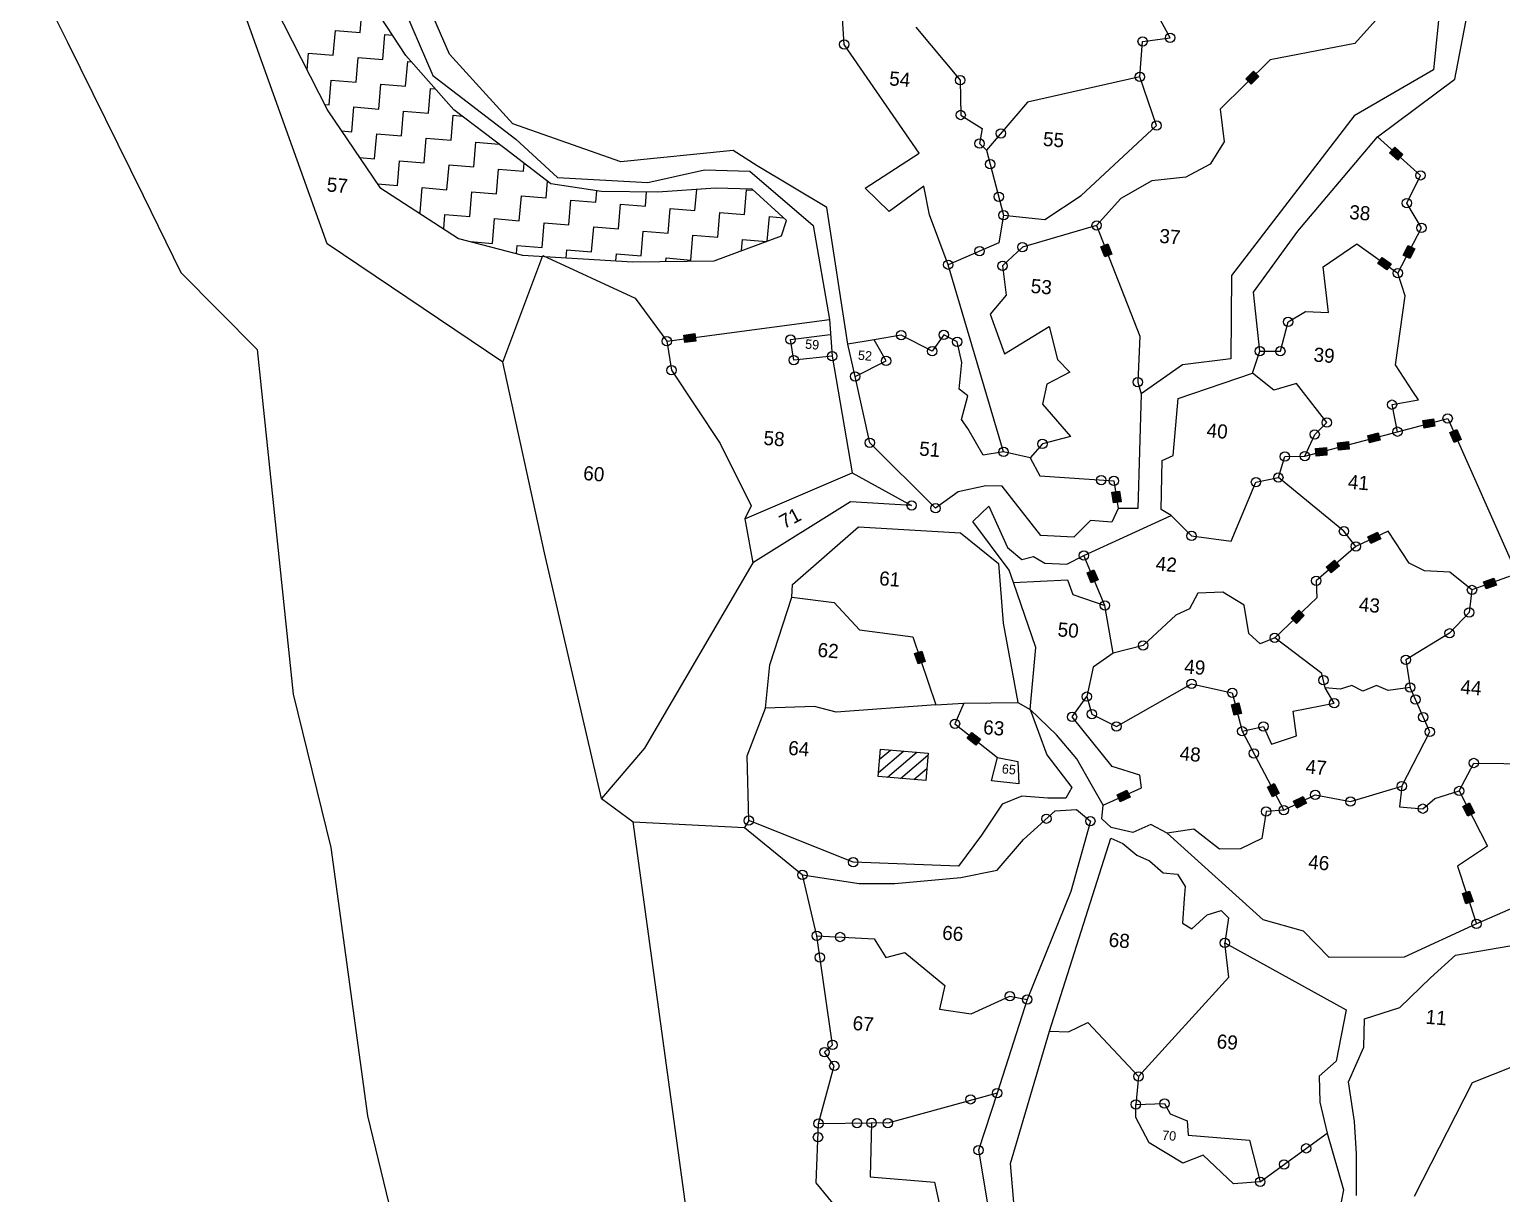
# Model space of a CAD drawing. Header units: metres. Extents: x 315709 to 318108, y 1893429 to 1895898.
# Drawn here: x 315728 to 316472, y 1894282 to 1894870 of the extents above; entities that cross this region are included whole.
import ezdxf

# ---------------------------------------------------------------- set-up
doc = ezdxf.new("R2010")
doc.units = ezdxf.units.M
doc.header["$MEASUREMENT"] = 0
for name, color, linetype in [('OFF', 1, 'Continuous'), ('OTHERS', 1, 'Continuous'), ('POLY_HATCH', 12, 'Continuous'), ('POLY_PARCEL', 6, 'Continuous'), ('POLY_WATER', 4, 'Continuous'), ('TEXT_PARCEL', 7, 'Continuous'), ('V_BOUND_LINE', 7, 'Continuous'), ('VILLAGE BOUNDRY', 5, 'Continuous')]:
    doc.layers.add(name, color=color, linetype=linetype)
doc.styles.add('TEXT_MAP', font='')
doc.styles.get('TEXT_MAP').set_extended_font_data('Kruti Dev 050')

msp = doc.modelspace()

# ---------------------------------------------------------------- hatches: boundary and pattern name
for points in [[(316349.33, 1894845.85), (316346.66, 1894848.57), (316342.73, 1894844.71), (316345.4, 1894841.99)], [(316417.93, 1894810.11), (316415.39, 1894807.27), (316419.5, 1894803.6), (316422.04, 1894806.44)], [(316271.55, 1894754.74), (316275.1, 1894756.13), (316273.09, 1894761.26), (316269.54, 1894759.87)], [(316428.07, 1894758.73), (316424.69, 1894760.49), (316422.14, 1894755.61), (316425.52, 1894753.85)], [(316413.97, 1894748.16), (316416.18, 1894751.26), (316411.68, 1894754.45), (316409.48, 1894751.35)], [(316064.92, 1894712.2), (316064.41, 1894715.97), (316058.95, 1894715.24), (316059.46, 1894711.46)], [(316438.2, 1894669.22), (316437.59, 1894672.98), (316432.15, 1894672.08), (316432.77, 1894668.32)], [(316448.02, 1894660.96), (316451.51, 1894662.5), (316449.27, 1894667.54), (316445.79, 1894665.99)], [(316394.99, 1894657.69), (316394.55, 1894661.48), (316389.08, 1894660.85), (316389.52, 1894657.06)], [(316410.61, 1894662.2), (316409.64, 1894665.89), (316404.31, 1894664.48), (316405.28, 1894660.8)], [(316383.74, 1894654.65), (316383.42, 1894658.45), (316377.93, 1894657.98), (316378.25, 1894654.18)], [(316275.93, 1894630.48), (316279.69, 1894631.07), (316278.85, 1894636.51), (316275.08, 1894635.93)], [(316410.91, 1894612.34), (316409.3, 1894615.79), (316404.31, 1894613.46), (316405.92, 1894610)], [(316389.99, 1894598.79), (316387.49, 1894601.67), (316383.33, 1894598.06), (316385.82, 1894595.18)], [(316264.69, 1894590.11), (316268.2, 1894591.59), (316266.05, 1894596.66), (316262.54, 1894595.18)], [(316469.3, 1894588.94), (316468.01, 1894592.52), (316462.83, 1894590.66), (316464.12, 1894587.07)], [(316372.26, 1894573.59), (316369.56, 1894576.27), (316365.67, 1894572.37), (316368.38, 1894569.68)], [(316177.21, 1894549.21), (316180.82, 1894550.43), (316179.06, 1894555.65), (316175.45, 1894554.42)], [(316336.89, 1894523.26), (316340.58, 1894524.21), (316339.2, 1894529.55), (316335.51, 1894528.59)], [(316206.29, 1894508.25), (316208.66, 1894511.23), (316204.34, 1894514.66), (316201.97, 1894511.67)], [(316284.29, 1894481.94), (316282.69, 1894485.4), (316277.69, 1894483.1), (316279.28, 1894479.64)], [(316356.19, 1894482.17), (316359.56, 1894483.95), (316356.99, 1894488.82), (316353.62, 1894487.05)], [(316373.39, 1894478.84), (316371.72, 1894482.27), (316366.77, 1894479.86), (316368.43, 1894476.43)], [(316454.9, 1894472.35), (316458.29, 1894474.1), (316455.76, 1894478.99), (316452.38, 1894477.25)], [(316455.79, 1894434.54), (316452.17, 1894433.36), (316453.88, 1894428.12), (316457.5, 1894429.3)]]:
    msp.add_hatch(color=256).paths.add_polyline_path(points)

# ---------------------------------------------------------------- linework, layer by layer
for p, q in [((316342.73, 1894844.71), (316346.66, 1894848.57)), ((316349.33, 1894845.85), (316345.4, 1894841.99)), ((316346.66, 1894848.57), (316349.33, 1894845.85)), ((316345.4, 1894841.99), (316342.73, 1894844.71)), ((316415.39, 1894807.27), (316417.93, 1894810.11)), ((316417.93, 1894810.11), (316422.04, 1894806.44)), ((316419.5, 1894803.6), (316415.39, 1894807.27)), ((316422.04, 1894806.44), (316419.5, 1894803.6)), ((316269.54, 1894759.87), (316273.09, 1894761.26)), ((316271.55, 1894754.74), (316269.54, 1894759.87)), ((316273.09, 1894761.26), (316275.1, 1894756.13)), ((316422.14, 1894755.61), (316424.69, 1894760.49)), ((316424.69, 1894760.49), (316428.07, 1894758.73)), ((316428.07, 1894758.73), (316425.52, 1894753.85)), ((316275.1, 1894756.13), (316271.55, 1894754.74)), ((316409.48, 1894751.35), (316411.68, 1894754.45)), ((316413.97, 1894748.16), (316409.48, 1894751.35)), ((316411.68, 1894754.45), (316416.18, 1894751.26)), ((316416.18, 1894751.26), (316413.97, 1894748.16)), ((316425.52, 1894753.85), (316422.14, 1894755.61)), ((316058.95, 1894715.24), (316064.41, 1894715.97)), ((316059.46, 1894711.46), (316058.95, 1894715.24)), ((316064.92, 1894712.2), (316059.46, 1894711.46)), ((316064.41, 1894715.97), (316064.92, 1894712.2)), ((316432.15, 1894672.08), (316437.59, 1894672.98)), ((316432.77, 1894668.32), (316432.15, 1894672.08)), ((316438.2, 1894669.22), (316432.77, 1894668.32)), ((316437.59, 1894672.98), (316438.2, 1894669.22)), ((316445.79, 1894665.99), (316449.27, 1894667.54)), ((316449.27, 1894667.54), (316451.51, 1894662.5)), ((316389.08, 1894660.85), (316394.55, 1894661.48)), ((316389.52, 1894657.06), (316389.08, 1894660.85)), ((316394.55, 1894661.48), (316394.99, 1894657.69)), ((316404.31, 1894664.48), (316409.64, 1894665.89)), ((316405.28, 1894660.8), (316404.31, 1894664.48)), ((316410.61, 1894662.2), (316405.28, 1894660.8)), ((316409.64, 1894665.89), (316410.61, 1894662.2)), ((316448.02, 1894660.96), (316445.79, 1894665.99)), ((316451.51, 1894662.5), (316448.02, 1894660.96)), ((316377.93, 1894657.98), (316383.42, 1894658.45)), ((316378.25, 1894654.18), (316377.93, 1894657.98)), ((316383.74, 1894654.65), (316378.25, 1894654.18)), ((316383.42, 1894658.45), (316383.74, 1894654.65)), ((316394.99, 1894657.69), (316389.52, 1894657.06)), ((316275.08, 1894635.93), (316278.85, 1894636.51)), ((316275.93, 1894630.48), (316275.08, 1894635.93)), ((316279.69, 1894631.07), (316275.93, 1894630.48)), ((316278.85, 1894636.51), (316279.69, 1894631.07)), ((316404.31, 1894613.46), (316409.3, 1894615.79)), ((316409.3, 1894615.79), (316410.91, 1894612.34)), ((316405.92, 1894610), (316404.31, 1894613.46)), ((316410.91, 1894612.34), (316405.92, 1894610)), ((316383.33, 1894598.06), (316387.49, 1894601.67)), ((316387.49, 1894601.67), (316389.99, 1894598.79)), ((316262.54, 1894595.18), (316266.05, 1894596.66)), ((316264.69, 1894590.11), (316262.54, 1894595.18)), ((316266.05, 1894596.66), (316268.2, 1894591.59)), ((316385.82, 1894595.18), (316383.33, 1894598.06)), ((316389.99, 1894598.79), (316385.82, 1894595.18)), ((316268.2, 1894591.59), (316264.69, 1894590.11)), ((316462.83, 1894590.66), (316468.01, 1894592.52)), ((316464.12, 1894587.07), (316462.83, 1894590.66)), ((316469.3, 1894588.94), (316464.12, 1894587.07)), ((316468.01, 1894592.52), (316469.3, 1894588.94)), ((316365.67, 1894572.37), (316369.56, 1894576.27)), ((316368.38, 1894569.68), (316365.67, 1894572.37)), ((316372.26, 1894573.59), (316368.38, 1894569.68)), ((316369.56, 1894576.27), (316372.26, 1894573.59)), ((316175.45, 1894554.42), (316179.06, 1894555.65)), ((316177.21, 1894549.21), (316175.45, 1894554.42)), ((316180.82, 1894550.43), (316177.21, 1894549.21)), ((316179.06, 1894555.65), (316180.82, 1894550.43)), ((316335.51, 1894528.59), (316339.2, 1894529.55)), ((316336.89, 1894523.26), (316335.51, 1894528.59)), ((316339.2, 1894529.55), (316340.58, 1894524.21)), ((316340.58, 1894524.21), (316336.89, 1894523.26)), ((316201.97, 1894511.67), (316204.34, 1894514.66)), ((316206.29, 1894508.25), (316201.97, 1894511.67)), ((316204.34, 1894514.66), (316208.66, 1894511.23)), ((316208.66, 1894511.23), (316206.29, 1894508.25)), ((316277.69, 1894483.1), (316282.69, 1894485.4)), ((316279.28, 1894479.64), (316277.69, 1894483.1)), ((316284.29, 1894481.94), (316279.28, 1894479.64)), ((316282.69, 1894485.4), (316284.29, 1894481.94)), ((316353.62, 1894487.05), (316356.99, 1894488.82)), ((316356.19, 1894482.17), (316353.62, 1894487.05)), ((316359.56, 1894483.95), (316356.19, 1894482.17)), ((316356.99, 1894488.82), (316359.56, 1894483.95)), ((316366.77, 1894479.86), (316371.72, 1894482.27)), ((316371.72, 1894482.27), (316373.39, 1894478.84)), ((316368.43, 1894476.43), (316366.77, 1894479.86)), ((316373.39, 1894478.84), (316368.43, 1894476.43)), ((316452.38, 1894477.25), (316455.76, 1894478.99)), ((316454.9, 1894472.35), (316452.38, 1894477.25)), ((316458.29, 1894474.1), (316454.9, 1894472.35)), ((316455.76, 1894478.99), (316458.29, 1894474.1)), ((316452.17, 1894433.36), (316455.79, 1894434.54)), ((316453.88, 1894428.12), (316452.17, 1894433.36)), ((316455.79, 1894434.54), (316457.5, 1894429.3)), ((316457.5, 1894429.3), (316453.88, 1894428.12))]:
    msp.add_line(p, q)
for centre in [(316139.89, 1894862.02), (316290.63, 1894863.51), (316304.51, 1894865.4), (316198.46, 1894843.96), (316289.22, 1894845.65), (316198.71, 1894826.38), (316219.01, 1894817.07), (316297.66, 1894821.04), (316208.24, 1894811.92), (316213.66, 1894801.51), (316430.98, 1894795.91), (316217.94, 1894785.09), (316424.12, 1894781.87), (316220.37, 1894775.78), (316267.39, 1894770.61), (316431.47, 1894769.35), (316208.24, 1894757.64), (316229.9, 1894759.67), (316192.39, 1894750.8), (316219.9, 1894750.22), (316419.54, 1894746.53), (316364.11, 1894721.94), (316050.22, 1894712.15), (316112.8, 1894712.99), (316168.66, 1894715.22), (316190.17, 1894715.38), (316196.96, 1894711.88), (316114.42, 1894702.63), (316133.8, 1894704.54), (316161.01, 1894702.19), (316184.35, 1894707.08), (316349.81, 1894707.13), (316360.17, 1894707.12), (316052.61, 1894697.5), (316145.36, 1894694.36), (316288.14, 1894691.48), (316416.58, 1894680.12), (316444.69, 1894673.16), (316377.52, 1894665.08), (316383.71, 1894671.05), (316419.35, 1894666.48), (316152.78, 1894660.89), (316240.02, 1894660.33), (316220.4, 1894656.26), (316362.49, 1894653.89), (316372.54, 1894654.13), (316359.17, 1894643.34), (316269.69, 1894642.06), (316276.12, 1894641.62), (316347.87, 1894641.04), (316173.94, 1894629.25), (316186.04, 1894627.82), (316315.32, 1894613.82), (316392.32, 1894616.19), (316398.35, 1894608.55), (316260.93, 1894603.89), (316378.33, 1894591.21), (316456.98, 1894586.54), (316271.58, 1894578.72), (316455.56, 1894575.24), (316357.31, 1894562.39), (316445.63, 1894564.66), (316290.85, 1894558.57), (316423.56, 1894551.29), (316315.34, 1894539.2), (316381.91, 1894540.98), (316262.42, 1894532.68), (316335.91, 1894534.62), (316425.73, 1894537.31), (316428.43, 1894531.23), (316265.02, 1894523.9), (316387.37, 1894529.38), (316195.84, 1894518.97), (316254.95, 1894522.45), (316277.36, 1894517.64), (316351.63, 1894517.62), (316432.38, 1894522.32), (316340.95, 1894515.18), (316435.68, 1894514.88), (316346.83, 1894504.03), (316457.87, 1894499.18), (316421.5, 1894487.53), (316377.8, 1894483.1), (316395.61, 1894479.71), (316450.5, 1894485.05), (316352.97, 1894474.65), (316361.91, 1894475.39), (316432.14, 1894476.12), (316091.67, 1894470.08), (316242.05, 1894471.06), (316264.21, 1894469.85), (316118.79, 1894442.7), (316144.46, 1894449.07), (316459.2, 1894417.92), (316126, 1894411.95), (316137.8, 1894411.32), (316332.08, 1894408.33), (316127.59, 1894401.04), (316223.58, 1894381.39), (316232.36, 1894379.76), (316129.92, 1894353.17), (316134.01, 1894356.86), (316134.89, 1894346.2), (316288.54, 1894340.9), (316217.09, 1894332.53), (316203.69, 1894329.34), (316287.25, 1894326.77), (316301.71, 1894327.22), (316126.91, 1894317.13), (316146.34, 1894317.34), (316153.68, 1894317.42), (316161.85, 1894317.38), (316126.64, 1894310.24), (316207.75, 1894303.64), (316373.24, 1894304.61), (316362.08, 1894296.51), (316350, 1894287.73)]:
    msp.add_circle(centre, 2.36)
at = {"layer": 'OFF'}
msp.add_line((316017.27, 1894481.18), (316033.2, 1894469.53), dxfattribs=at)
at = {"layer": 'OTHERS'}
for p, q in [((316157.05, 1894492.36), (316158.2, 1894506.14)), ((316158.2, 1894506.14), (316182.26, 1894504.13)), ((316182.26, 1894504.13), (316181.11, 1894490.35)), ((316181.11, 1894490.35), (316157.05, 1894492.36))]:
    msp.add_line(p, q, dxfattribs=at)
at = {"layer": 'OTHERS', "linetype": 'Continuous'}
for p, q in [((316157.22, 1894494.43), (316169.91, 1894505.16)), ((316157.78, 1894501.13), (316163.21, 1894505.72)), ((316161.68, 1894491.97), (316176.61, 1894504.6)), ((316168.38, 1894491.41), (316182.17, 1894503.08)), ((316175.08, 1894490.85), (316181.61, 1894496.38))]:
    msp.add_line(p, q, dxfattribs=at)
at = {"layer": 'POLY_HATCH'}
for p, q in [((315918.45, 1894856.46), (315898.24, 1894887.43)), ((315852.17, 1894881.39), (315879.05, 1894828.52)), ((315942.78, 1894828.98), (315918.45, 1894856.46)), ((315879.05, 1894828.52), (315905.34, 1894789.79)), ((315968.54, 1894809.42), (315942.78, 1894828.98)), ((315991.76, 1894791.6), (315968.54, 1894809.42)), ((315905.34, 1894789.79), (315945.05, 1894764.03)), ((316017.3, 1894787.75), (315991.76, 1894791.6)), ((316045.82, 1894787.47), (316017.3, 1894787.75)), ((316074.91, 1894789.44), (316045.82, 1894787.47)), ((316093.44, 1894788.85), (316074.91, 1894789.44)), ((316110.71, 1894773.06), (316093.44, 1894788.85)), ((316108.22, 1894765.37), (316110.71, 1894773.06)), ((315945.05, 1894764.03), (315977.4, 1894755.6)), ((316074.12, 1894752.81), (316108.22, 1894765.37)), ((315977.4, 1894755.6), (316033.09, 1894752.27)), ((316033.09, 1894752.27), (316074.12, 1894752.81))]:
    msp.add_line(p, q, dxfattribs=at)
at = {"layer": 'POLY_HATCH', "linetype": 'Continuous'}
for p, q in [((315895.4, 1894868.01), (315896.45, 1894880.53)), ((315881.83, 1894856.53), (315882.88, 1894869.05)), ((315882.88, 1894869.05), (315895.4, 1894868.01)), ((315906.88, 1894854.43), (315907.93, 1894866.96)), ((315907.93, 1894866.96), (315911.81, 1894866.64)), ((315868.6, 1894849.08), (315869.3, 1894857.57)), ((315869.3, 1894857.57), (315881.83, 1894856.53)), ((315893.31, 1894842.95), (315894.36, 1894855.48)), ((315894.36, 1894855.48), (315906.88, 1894854.43)), ((315918.36, 1894840.86), (315919.41, 1894853.39)), ((315919.41, 1894853.39), (315921.31, 1894853.23)), ((315879.74, 1894831.47), (315880.78, 1894844)), ((315880.78, 1894844), (315893.31, 1894842.95)), ((315904.79, 1894829.38), (315905.84, 1894841.91)), ((315905.84, 1894841.91), (315918.36, 1894840.86)), ((315929.84, 1894827.29), (315930.89, 1894839.82)), ((315930.89, 1894839.82), (315933.38, 1894839.61)), ((315877.45, 1894831.67), (315879.74, 1894831.47)), ((315891.22, 1894817.9), (315892.26, 1894830.43)), ((315892.26, 1894830.43), (315904.79, 1894829.38)), ((315916.27, 1894815.81), (315917.32, 1894828.34)), ((315917.32, 1894828.34), (315929.84, 1894827.29)), ((315941.32, 1894813.72), (315942.37, 1894826.24)), ((315942.37, 1894826.24), (315946.89, 1894825.87)), ((315885.96, 1894818.34), (315891.22, 1894817.9)), ((315902.7, 1894804.33), (315903.74, 1894816.86)), ((315903.74, 1894816.86), (315916.27, 1894815.81)), ((315927.75, 1894802.24), (315928.8, 1894814.76)), ((315928.8, 1894814.76), (315941.32, 1894813.72)), ((315952.8, 1894800.14), (315953.85, 1894812.67)), ((315953.85, 1894812.67), (315965.55, 1894811.69)), ((315895.04, 1894804.97), (315902.7, 1894804.33)), ((315914.18, 1894790.76), (315915.22, 1894803.28)), ((315915.22, 1894803.28), (315927.75, 1894802.24)), ((315939.23, 1894788.66), (315940.28, 1894801.19)), ((315940.28, 1894801.19), (315952.8, 1894800.14)), ((315977.86, 1894798.05), (315978.19, 1894802.02)), ((315964.28, 1894786.57), (315965.33, 1894799.1)), ((315965.33, 1894799.1), (315977.86, 1894798.05)), ((315904.11, 1894791.6), (315914.18, 1894790.76)), ((315925.66, 1894777.18), (315926.7, 1894789.71)), ((315926.7, 1894789.71), (315939.23, 1894788.66)), ((315950.71, 1894775.09), (315951.76, 1894787.62)), ((315951.76, 1894787.62), (315964.28, 1894786.57)), ((315989.34, 1894784.48), (315990.04, 1894792.92)), ((316014.39, 1894782.39), (316014.87, 1894788.12)), ((316039.44, 1894780.3), (316040.05, 1894787.53)), ((316064.49, 1894778.2), (316065.38, 1894788.8)), ((316089.55, 1894776.11), (316090.59, 1894788.64)), ((316090.59, 1894788.64), (316093.99, 1894788.35)), ((315975.76, 1894773), (315976.81, 1894785.53)), ((315976.81, 1894785.53), (315989.34, 1894784.48)), ((316000.82, 1894770.91), (316001.86, 1894783.43)), ((316001.86, 1894783.43), (316014.39, 1894782.39)), ((316025.87, 1894768.82), (316026.92, 1894781.34)), ((316026.92, 1894781.34), (316039.44, 1894780.3)), ((316050.92, 1894766.72), (316051.97, 1894779.25)), ((316051.97, 1894779.25), (316064.49, 1894778.2)), ((315924.64, 1894777.27), (315925.66, 1894777.18)), ((315937.58, 1894768.88), (315938.18, 1894776.14)), ((315938.18, 1894776.14), (315950.71, 1894775.09)), ((315962.19, 1894761.52), (315963.24, 1894774.05)), ((315963.24, 1894774.05), (315975.76, 1894773)), ((315987.24, 1894759.43), (315988.29, 1894771.95)), ((315988.29, 1894771.95), (316000.82, 1894770.91)), ((316075.97, 1894764.63), (316077.02, 1894777.16)), ((316077.02, 1894777.16), (316089.55, 1894776.11)), ((316101.04, 1894762.72), (316102.07, 1894775.06)), ((316102.07, 1894775.06), (316109.16, 1894774.47)), ((316012.3, 1894757.34), (316013.34, 1894769.86)), ((316013.34, 1894769.86), (316025.87, 1894768.82)), ((316037.35, 1894755.24), (316038.4, 1894767.77)), ((316038.4, 1894767.77), (316050.92, 1894766.72)), ((316062.4, 1894753.15), (316063.45, 1894765.68)), ((316063.45, 1894765.68), (316075.97, 1894764.63)), ((315951.14, 1894762.44), (315962.19, 1894761.52)), ((315974.38, 1894756.39), (315974.72, 1894760.47)), ((315974.72, 1894760.47), (315987.24, 1894759.43)), ((315999.43, 1894754.29), (315999.77, 1894758.38)), ((315999.77, 1894758.38), (316012.3, 1894757.34)), ((316088.03, 1894757.93), (316088.5, 1894763.58)), ((316088.5, 1894763.58), (316100.63, 1894762.57)), ((316024.53, 1894752.79), (316024.82, 1894756.29)), ((316024.82, 1894756.29), (316037.35, 1894755.24)), ((316049.73, 1894752.49), (316049.88, 1894754.2)), ((316049.88, 1894754.2), (316062.4, 1894753.15))]:
    msp.add_line(p, q, dxfattribs=at)
at = {"layer": 'POLY_PARCEL'}
for p, q in [((316304.51, 1894865.4), (316285.13, 1894901.02)), ((316139.89, 1894862.02), (316137.71, 1894894.4)), ((316429.36, 1894897.83), (316397.8, 1894862.54)), ((316176.03, 1894870.71), (316198.46, 1894843.96)), ((316177.8, 1894807.15), (316139.89, 1894862.02)), ((316289.22, 1894845.65), (316290.63, 1894863.51)), ((316290.63, 1894863.51), (316304.51, 1894865.4)), ((316397.8, 1894862.54), (316355.11, 1894854.2)), ((316355.11, 1894854.2), (316329.73, 1894829.26)), ((316198.46, 1894843.96), (316198.71, 1894826.38)), ((316289.22, 1894845.65), (316232.46, 1894832.83)), ((316297.66, 1894821.04), (316289.22, 1894845.65)), ((316232.46, 1894832.83), (316211.8, 1894808.63)), ((316198.71, 1894826.38), (316209.62, 1894819.61)), ((316329.73, 1894829.26), (316331.88, 1894812.84)), ((316209.62, 1894819.61), (316208.24, 1894811.92)), ((316259.54, 1894785.68), (316297.66, 1894821.04)), ((316208.24, 1894811.92), (316211.8, 1894808.63)), ((316211.8, 1894808.63), (316220.37, 1894775.78)), ((316331.88, 1894812.84), (316324.7, 1894801.54)), ((316430.98, 1894795.91), (316409.2, 1894815.36)), ((316150.44, 1894789.43), (316177.8, 1894807.15)), ((316324.7, 1894801.54), (316312.5, 1894794.98)), ((316312.5, 1894794.98), (316295.28, 1894793.17)), ((316424.12, 1894781.87), (316430.98, 1894795.91)), ((316162.64, 1894777.68), (316150.44, 1894789.43)), ((316180.07, 1894790.37), (316162.64, 1894777.68)), ((316183.02, 1894775.98), (316180.07, 1894790.37)), ((316295.28, 1894793.17), (316279.63, 1894784.2)), ((316241.19, 1894773.56), (316259.54, 1894785.68)), ((316279.63, 1894784.2), (316267.39, 1894770.61)), ((316431.47, 1894769.35), (316424.12, 1894781.87)), ((316192.39, 1894750.8), (316183.02, 1894775.98)), ((316220.37, 1894775.78), (316217.98, 1894761.84)), ((316220.37, 1894775.78), (316241.19, 1894773.56)), ((316267.39, 1894770.61), (316229.9, 1894759.67)), ((316267.39, 1894770.61), (316289.27, 1894714.66)), ((316419.54, 1894746.53), (316431.47, 1894769.35)), ((316217.98, 1894761.84), (316192.39, 1894750.8)), ((316229.9, 1894759.67), (316219.9, 1894750.22)), ((316381.87, 1894749.68), (316398.83, 1894761.25)), ((316398.83, 1894761.25), (316419.54, 1894746.53)), ((315967.43, 1894701.55), (315987.73, 1894755.5)), ((315987.73, 1894755.5), (316034.36, 1894733.94)), ((316220.4, 1894656.26), (316192.39, 1894750.8)), ((316219.9, 1894750.22), (316221.64, 1894735.46)), ((316384.56, 1894726.73), (316381.87, 1894749.68)), ((316423.16, 1894735.1), (316419.54, 1894746.53)), ((316221.64, 1894735.46), (316213.53, 1894725.86)), ((316418.26, 1894700.25), (316423.16, 1894735.1)), ((316034.36, 1894733.94), (316050.22, 1894712.15)), ((316364.11, 1894721.94), (316372.95, 1894727.15)), ((316372.95, 1894727.15), (316384.56, 1894726.73)), ((316050.22, 1894712.15), (316132.49, 1894723.17)), ((316213.53, 1894725.86), (316220.79, 1894705.77)), ((316220.79, 1894705.77), (316243.35, 1894719.58)), ((316243.35, 1894719.58), (316247.65, 1894702.98)), ((316360.17, 1894707.12), (316364.11, 1894721.94)), ((316050.22, 1894712.15), (316052.61, 1894697.5)), ((316112.8, 1894712.99), (316132.76, 1894715.5)), ((316114.42, 1894702.63), (316112.8, 1894712.99)), ((316155.01, 1894712.88), (316141.76, 1894710.62)), ((316168.66, 1894715.22), (316155.01, 1894712.88)), ((316161.01, 1894702.19), (316155.01, 1894712.88)), ((316184.35, 1894707.08), (316168.66, 1894715.22)), ((316190.17, 1894715.38), (316184.35, 1894707.08)), ((316196.96, 1894711.88), (316190.17, 1894715.38)), ((316289.27, 1894714.66), (316288.14, 1894691.48)), ((316133.8, 1894704.54), (316114.42, 1894702.63)), ((316199.26, 1894701.44), (316196.96, 1894711.88)), ((316349.81, 1894707.13), (316360.17, 1894707.12)), ((316052.61, 1894697.5), (316077.25, 1894660.52)), ((316145.36, 1894694.36), (316161.01, 1894702.19)), ((316197.89, 1894687.9), (316199.26, 1894701.44)), ((316247.65, 1894702.98), (316253.88, 1894696.51)), ((316427.06, 1894686.73), (316418.26, 1894700.25)), ((316242.27, 1894690.44), (316240.07, 1894680.35)), ((316253.88, 1894696.51), (316242.27, 1894690.44)), ((316288.14, 1894691.48), (316289.87, 1894685.62)), ((316356.89, 1894687.37), (316346.15, 1894696.07)), ((316368.28, 1894690.74), (316356.89, 1894687.37)), ((316383.71, 1894671.05), (316368.28, 1894690.74)), ((316202.25, 1894684.61), (316197.89, 1894687.9)), ((316199.06, 1894672.68), (316202.25, 1894684.61)), ((316416.58, 1894680.12), (316430.02, 1894682.52)), ((316430.02, 1894682.52), (316427.06, 1894686.73)), ((316240.07, 1894680.35), (316254.15, 1894664.02)), ((316419.35, 1894666.48), (316416.58, 1894680.12)), ((316202.33, 1894668.01), (316199.06, 1894672.68)), ((316210.01, 1894654.69), (316202.33, 1894668.01)), ((316377.52, 1894665.08), (316383.71, 1894671.05)), ((316419.35, 1894666.48), (316444.69, 1894673.16)), ((316444.69, 1894673.16), (316479.56, 1894594.64)), ((316077.25, 1894660.52), (316092.92, 1894629.11)), ((316240.02, 1894660.33), (316233.75, 1894653.27)), ((316254.15, 1894664.02), (316240.02, 1894660.33)), ((316372.54, 1894654.13), (316419.35, 1894666.48)), ((316372.54, 1894654.13), (316377.52, 1894665.08)), ((316220.4, 1894656.26), (316210.01, 1894654.69)), ((316233.75, 1894653.27), (316220.4, 1894656.26)), ((316233.75, 1894653.27), (316238.68, 1894644.2)), ((316359.17, 1894643.34), (316362.49, 1894653.89)), ((316362.49, 1894653.89), (316372.54, 1894654.13)), ((316089.76, 1894622.55), (316143.92, 1894645.64)), ((316238.68, 1894644.2), (316276.12, 1894641.62)), ((316276.12, 1894641.62), (316278.29, 1894627.68)), ((316335.36, 1894611.23), (316347.87, 1894641.04)), ((316347.87, 1894641.04), (316359.17, 1894643.34)), ((316392.32, 1894616.19), (316359.17, 1894643.34)), ((316092.92, 1894629.11), (316089.76, 1894622.55)), ((316304.96, 1894624.17), (316315.32, 1894613.82)), ((316089.76, 1894622.55), (316093.78, 1894600.18)), ((316398.35, 1894608.55), (316392.32, 1894616.19)), ((316414.7, 1894616.22), (316398.35, 1894608.55)), ((316425.26, 1894600.12), (316414.7, 1894616.22)), ((316315.32, 1894613.82), (316335.36, 1894611.23)), ((316398.35, 1894608.55), (316378.33, 1894591.21)), ((316271.58, 1894578.72), (316260.93, 1894603.89)), ((316433.02, 1894596.15), (316425.26, 1894600.12)), ((316445.83, 1894595.55), (316433.02, 1894596.15)), ((316456.98, 1894586.54), (316445.83, 1894595.55)), ((316479.56, 1894594.64), (316456.98, 1894586.54)), ((316225.35, 1894590.37), (316252.63, 1894591.59)), ((316252.63, 1894591.59), (316255.35, 1894584.23)), ((316378.33, 1894591.21), (316378.56, 1894582.63)), ((316456.98, 1894586.54), (316455.56, 1894575.24)), ((316113.5, 1894582.98), (316134.85, 1894580.25)), ((316134.85, 1894580.25), (316147.56, 1894566.35)), ((316255.35, 1894584.23), (316271.58, 1894578.72)), ((316275.75, 1894554.6), (316271.58, 1894578.72)), ((316318.43, 1894584.98), (316314.29, 1894577.06)), ((316331.16, 1894585.52), (316318.43, 1894584.98)), ((316341.93, 1894578.82), (316331.16, 1894585.52)), ((316344.2, 1894564.57), (316341.93, 1894578.82)), ((316378.56, 1894582.63), (316357.31, 1894562.39)), ((316307.36, 1894573.83), (316290.85, 1894558.57)), ((316314.29, 1894577.06), (316307.36, 1894573.83)), ((316455.56, 1894575.24), (316445.63, 1894564.66)), ((316147.56, 1894566.35), (316174.6, 1894562.89)), ((316349.95, 1894559.34), (316344.2, 1894564.57)), ((316445.63, 1894564.66), (316423.56, 1894551.29)), ((316174.6, 1894562.89), (316186.2, 1894528.6)), ((316290.85, 1894558.57), (316275.75, 1894554.6)), ((316357.31, 1894562.39), (316349.95, 1894559.34)), ((316381.08, 1894544.37), (316357.31, 1894562.39)), ((316275.75, 1894554.6), (316265.58, 1894547.63)), ((316423.56, 1894551.29), (316425.73, 1894537.31)), ((316265.58, 1894547.63), (316262.42, 1894532.68)), ((316382.85, 1894537.09), (316381.08, 1894544.37)), ((316277.36, 1894517.64), (316315.34, 1894539.2)), ((316315.34, 1894539.2), (316335.91, 1894534.62)), ((316335.91, 1894534.62), (316340.95, 1894515.18)), ((316387.37, 1894529.38), (316382.85, 1894537.09)), ((316390.42, 1894536.46), (316382.85, 1894537.09)), ((316396.29, 1894538.35), (316390.42, 1894536.46)), ((316401.77, 1894535.51), (316396.29, 1894538.35)), ((316408.66, 1894538.26), (316401.77, 1894535.51)), ((316414.65, 1894535.86), (316408.66, 1894538.26)), ((316425.73, 1894537.31), (316414.65, 1894535.86)), ((316435.68, 1894514.88), (316425.73, 1894537.31)), ((316124.84, 1894527.71), (316100.12, 1894526.88)), ((316135.85, 1894524.78), (316124.84, 1894527.71)), ((316186.2, 1894528.6), (316135.85, 1894524.78)), ((316186.2, 1894528.6), (316200.34, 1894529.43)), ((316200.34, 1894529.43), (316195.84, 1894518.97)), ((316200.34, 1894529.43), (316227.56, 1894529.67)), ((316254.95, 1894522.45), (316262.42, 1894532.68)), ((316262.42, 1894532.68), (316265.02, 1894523.9)), ((316366.57, 1894525.41), (316387.37, 1894529.38)), ((316195.84, 1894518.97), (316217.33, 1894501.92)), ((316275.24, 1894497.45), (316254.95, 1894522.45)), ((316265.02, 1894523.9), (316277.36, 1894517.64)), ((316368.38, 1894512.89), (316366.57, 1894525.41)), ((316340.95, 1894515.18), (316351.63, 1894517.62)), ((316340.95, 1894515.18), (316361.91, 1894475.39)), ((316351.63, 1894517.62), (316355.65, 1894508.72)), ((316355.65, 1894508.72), (316368.38, 1894512.89)), ((316421.5, 1894487.53), (316435.68, 1894514.88)), ((316214.33, 1894490.13), (316217.33, 1894501.92)), ((316217.33, 1894501.92), (316227.61, 1894499.86)), ((316227.61, 1894499.86), (316228.07, 1894488.58)), ((316289.15, 1894492.96), (316275.24, 1894497.45)), ((316450.5, 1894485.05), (316457.87, 1894499.18)), ((316457.87, 1894499.18), (316490.69, 1894498.81)), ((316228.07, 1894488.58), (316214.33, 1894490.13)), ((316290.05, 1894486.7), (316289.15, 1894492.96)), ((316270.76, 1894477.81), (316290.05, 1894486.7)), ((316361.91, 1894475.39), (316377.8, 1894483.1)), ((316377.8, 1894483.1), (316395.61, 1894479.71)), ((316395.61, 1894479.71), (316421.5, 1894487.53)), ((316421.5, 1894487.53), (316420.31, 1894477.11)), ((316438.28, 1894481.31), (316450.5, 1894485.05)), ((316450.5, 1894485.05), (316464.84, 1894457.22)), ((316352.97, 1894474.65), (316350.88, 1894461.03)), ((316361.91, 1894475.39), (316352.97, 1894474.65)), ((316420.31, 1894477.11), (316432.14, 1894476.12)), ((316432.14, 1894476.12), (316438.28, 1894481.31)), ((316316.52, 1894465.81), (316303.04, 1894463.77)), ((316329.49, 1894455.69), (316316.52, 1894465.81)), ((316350.88, 1894461.03), (316339.97, 1894455.76)), ((316339.97, 1894455.76), (316329.49, 1894455.69)), ((316464.84, 1894457.22), (316449.71, 1894447.07)), ((316449.71, 1894447.07), (316459.2, 1894417.92)), ((316126, 1894411.95), (316118.79, 1894442.7)), ((316126, 1894411.95), (316155, 1894410.39)), ((316134.01, 1894356.86), (316126, 1894411.95)), ((316155, 1894410.39), (316160.87, 1894401.03)), ((316334.21, 1894390.99), (316332.08, 1894408.33)), ((316160.87, 1894401.03), (316170.51, 1894403.55)), ((316170.51, 1894403.55), (316190.76, 1894386.9)), ((316190.76, 1894386.9), (316188.09, 1894374.94)), ((316288.54, 1894340.9), (316334.21, 1894390.99)), ((316203.98, 1894372.5), (316223.58, 1894381.39)), ((316223.58, 1894381.39), (316232.36, 1894379.76)), ((316188.09, 1894374.94), (316203.98, 1894372.5)), ((316243.5, 1894363.72), (316253.14, 1894363.41)), ((316253.14, 1894363.41), (316262.97, 1894368.13)), ((316262.97, 1894368.13), (316288.54, 1894340.9)), ((316457.15, 1894337.93), (316520.54, 1894362.88)), ((316129.92, 1894353.17), (316134.01, 1894356.86)), ((316134.89, 1894346.2), (316129.92, 1894353.17)), ((316126.91, 1894317.13), (316134.89, 1894346.2)), ((316288.54, 1894340.9), (316287.25, 1894326.77)), ((316427.87, 1894280.41), (316457.15, 1894337.93)), ((316217.09, 1894332.53), (316161.85, 1894317.38)), ((316287.25, 1894326.77), (316301.71, 1894327.22)), ((316287.25, 1894320.12), (316287.25, 1894326.77)), ((316301.71, 1894327.22), (316304.6, 1894321.99)), ((316293.95, 1894307.37), (316287.25, 1894320.12)), ((316304.6, 1894321.99), (316313.18, 1894318.51)), ((316313.18, 1894318.51), (316313.69, 1894311.26)), ((316125.75, 1894287.13), (316126.91, 1894317.13)), ((316126.91, 1894317.13), (316153.68, 1894317.42)), ((316153.68, 1894317.42), (316152.92, 1894290.27)), ((316161.85, 1894317.38), (316153.68, 1894317.42)), ((316313.69, 1894311.26), (316344.54, 1894308.69)), ((316350, 1894287.73), (316383.84, 1894312.31)), ((316310.84, 1894297.1), (316293.95, 1894307.37)), ((316344.54, 1894308.69), (316350, 1894287.73)), ((316321.17, 1894301.22), (316310.84, 1894297.1)), ((316336.59, 1894286.64), (316321.17, 1894301.22)), ((316152.92, 1894290.27), (316185.5, 1894287.55)), ((316143.78, 1894265.33), (316125.75, 1894287.13)), ((316185.5, 1894287.55), (316188.25, 1894275.22)), ((316350, 1894287.73), (316336.59, 1894286.64))]:
    msp.add_line(p, q, dxfattribs=at)
at = {"layer": 'POLY_WATER'}
for p, q in [((315848.49, 1895040.59), (315932.12, 1894846.36)), ((315940.59, 1894857.02), (315868.47, 1895022.51)), ((316441.07, 1894884.22), (316437.51, 1894849.18)), ((316448.29, 1894844.49), (316456.23, 1894885.93)), ((315972.42, 1894821.96), (315940.59, 1894857.02)), ((315932.12, 1894846.36), (315974.1, 1894814.25)), ((316437.51, 1894849.18), (316397.45, 1894826.01)), ((316409.2, 1894815.36), (316448.29, 1894844.49)), ((316397.45, 1894826.01), (316335.52, 1894745.35)), ((316027.06, 1894802.67), (315972.42, 1894821.96)), ((315974.1, 1894814.25), (315995.02, 1894794.83)), ((316368.99, 1894767.8), (316409.2, 1894815.36)), ((316083.79, 1894808.45), (316027.06, 1894802.67)), ((316095.99, 1894800.7), (316083.79, 1894808.45)), ((315995.02, 1894794.83), (316040.73, 1894792.27)), ((316040.73, 1894792.27), (316069.28, 1894798.72)), ((316069.28, 1894798.72), (316092.19, 1894798.07)), ((316092.19, 1894798.07), (316124.23, 1894770.57)), ((316131.1, 1894779.67), (316095.99, 1894800.7)), ((316141.76, 1894710.62), (316131.1, 1894779.67)), ((316124.23, 1894770.57), (316132.49, 1894723.17)), ((316346.61, 1894736.85), (316368.99, 1894767.8)), ((316335.52, 1894745.35), (316335.17, 1894703.3)), ((316349.81, 1894707.13), (316346.61, 1894736.85)), ((316132.49, 1894723.17), (316133.8, 1894704.54)), ((316133.8, 1894704.54), (316143.92, 1894645.64)), ((316145.36, 1894694.36), (316141.76, 1894710.62)), ((316346.15, 1894696.07), (316349.81, 1894707.13)), ((316310.69, 1894700.3), (316289.87, 1894685.62)), ((316335.17, 1894703.3), (316310.69, 1894700.3)), ((316152.78, 1894660.89), (316145.36, 1894694.36)), ((316308.63, 1894683.22), (316346.15, 1894696.07)), ((316289.87, 1894685.62), (316288.2, 1894627.7)), ((316306.01, 1894654.4), (316308.63, 1894683.22)), ((316186.04, 1894627.82), (316152.78, 1894660.89)), ((316300.54, 1894651.91), (316306.01, 1894654.4)), ((316143.92, 1894645.64), (316173.94, 1894629.25)), ((316299.95, 1894627.14), (316300.54, 1894651.91)), ((316211.42, 1894639.16), (316197.47, 1894636.12)), ((316219.61, 1894638.9), (316211.42, 1894639.16)), ((316239.24, 1894614.11), (316219.61, 1894638.9)), ((316143.12, 1894630.98), (316093.78, 1894600.18)), ((316173.94, 1894629.25), (316143.12, 1894630.98)), ((316197.47, 1894636.12), (316186.04, 1894627.82)), ((316204.86, 1894621.19), (316212.88, 1894628.94)), ((316212.88, 1894628.94), (316222.3, 1894607.96)), ((316260.93, 1894603.89), (316304.96, 1894624.17)), ((316278.29, 1894627.68), (316274.98, 1894620.81)), ((316288.2, 1894627.7), (316278.29, 1894627.68)), ((316304.96, 1894624.17), (316299.95, 1894627.14)), ((316113.82, 1894589.27), (316147.08, 1894618.45)), ((316147.08, 1894618.45), (316198.58, 1894615.33)), ((316198.58, 1894615.33), (316217.83, 1894599.91)), ((316223.24, 1894596.52), (316204.86, 1894621.19)), ((316264.31, 1894621.7), (316255.8, 1894613.15)), ((316274.98, 1894620.81), (316264.31, 1894621.7)), ((316222.3, 1894607.96), (316229.58, 1894601.88)), ((316255.8, 1894613.15), (316239.24, 1894614.11)), ((316229.58, 1894601.88), (316235.41, 1894603.49)), ((316235.41, 1894603.49), (316241.23, 1894600.06)), ((316252.35, 1894599.56), (316260.93, 1894603.89)), ((316093.78, 1894600.18), (316038.99, 1894506.71)), ((316217.83, 1894599.91), (316220.17, 1894569.84)), ((316225.35, 1894590.37), (316223.24, 1894596.52)), ((316241.23, 1894600.06), (316252.35, 1894599.56)), ((316113.5, 1894582.98), (316113.82, 1894589.27)), ((316236.62, 1894557.53), (316225.35, 1894590.37)), ((316102.34, 1894548.79), (316113.5, 1894582.98)), ((316220.17, 1894569.84), (316227.56, 1894529.67)), ((316233.84, 1894526.25), (316236.62, 1894557.53)), ((316100.12, 1894526.88), (316102.34, 1894548.79)), ((316090.8, 1894502.8), (316100.12, 1894526.88)), ((316227.56, 1894529.67), (316233.84, 1894526.25)), ((316247.17, 1894513.39), (316233.84, 1894526.25)), ((316233.84, 1894526.25), (316242.27, 1894503.27)), ((316257.3, 1894501.21), (316247.17, 1894513.39)), ((316038.99, 1894506.71), (316017.27, 1894481.18)), ((316091.67, 1894470.08), (316090.8, 1894502.8)), ((316242.27, 1894503.27), (316254.88, 1894486.83)), ((316264.55, 1894488.45), (316257.3, 1894501.21)), ((316229.58, 1894482.46), (316219.71, 1894478.42)), ((316242.67, 1894481.37), (316229.58, 1894482.46)), ((316254.88, 1894486.83), (316251.8, 1894481.41)), ((316270.76, 1894477.81), (316264.55, 1894488.45)), ((316219.71, 1894478.42), (316209.27, 1894462.69)), ((316230.38, 1894460.52), (316246.39, 1894474.98)), ((316251.8, 1894481.41), (316242.67, 1894481.37)), ((316246.39, 1894474.98), (316257.2, 1894475.7)), ((316257.2, 1894475.7), (316264.21, 1894469.85)), ((316269.99, 1894470.98), (316270.76, 1894477.81)), ((316033.2, 1894469.53), (316089.56, 1894466.61)), ((316091.67, 1894470.08), (316089.56, 1894466.61)), ((316089.56, 1894466.61), (316118.79, 1894442.7)), ((316144.46, 1894449.07), (316091.67, 1894470.08)), ((316264.21, 1894469.85), (316254.34, 1894434.22)), ((316274.68, 1894466.54), (316269.99, 1894470.98)), ((316294.69, 1894468.11), (316285.63, 1894464.01)), ((316303.04, 1894463.77), (316294.69, 1894468.11)), ((316209.27, 1894462.69), (316197.63, 1894447.06)), ((316217.12, 1894445.02), (316230.38, 1894460.52)), ((316243.5, 1894363.72), (316274.49, 1894461.22)), ((316274.49, 1894461.22), (316280.6, 1894458.59)), ((316285.63, 1894464.01), (316274.68, 1894466.54)), ((316351.5, 1894420.03), (316303.04, 1894463.77)), ((316280.6, 1894458.59), (316287.61, 1894452.64)), ((316287.61, 1894452.64), (316294.16, 1894449.83)), ((316197.63, 1894447.06), (316144.46, 1894449.07)), ((316198.77, 1894441.29), (316217.12, 1894445.02)), ((316294.16, 1894449.83), (316300.93, 1894443.73)), ((316118.79, 1894442.7), (316147.42, 1894438.29)), ((316147.42, 1894438.29), (316165.47, 1894438.4)), ((316165.47, 1894438.4), (316198.77, 1894441.29)), ((316300.93, 1894443.73), (316308.17, 1894443.05)), ((316308.17, 1894443.05), (316312.15, 1894436.9)), ((316312.15, 1894436.9), (316311.64, 1894430.74)), ((316254.34, 1894434.22), (316232.36, 1894379.76)), ((316311.64, 1894430.74), (316310.77, 1894418.39)), ((316496.46, 1894434.25), (316459.2, 1894417.92)), ((316315.46, 1894415.45), (316323.22, 1894422.45)), ((316323.22, 1894422.45), (316330.27, 1894424.73)), ((316330.27, 1894424.73), (316333.93, 1894420.92)), ((316310.77, 1894418.39), (316315.46, 1894415.45)), ((316333.93, 1894420.92), (316332.08, 1894408.33)), ((316371.91, 1894414.27), (316351.5, 1894420.03)), ((316459.2, 1894417.92), (316422.72, 1894401.12)), ((316332.08, 1894408.33), (316393.35, 1894374.56)), ((316384.8, 1894401.05), (316371.91, 1894414.27)), ((316448.57, 1894402.11), (316481.9, 1894407.92)), ((316422.72, 1894401.12), (316384.8, 1894401.05)), ((316435.99, 1894390.74), (316448.57, 1894402.11)), ((316420.55, 1894375.79), (316435.99, 1894390.74)), ((316232.36, 1894379.76), (316217.09, 1894332.53)), ((316393.35, 1894374.56), (316388.31, 1894348.55)), ((316402.29, 1894355.67), (316402.69, 1894369.96)), ((316402.69, 1894369.96), (316420.55, 1894375.79)), ((316223.9, 1894296.9), (316243.5, 1894363.72)), ((316394.61, 1894338.16), (316402.29, 1894355.67)), ((316388.31, 1894348.55), (316379.86, 1894340.98)), ((316379.86, 1894340.98), (316380.2, 1894327.9)), ((316397.56, 1894318.17), (316394.61, 1894338.16)), ((316217.09, 1894332.53), (316207.75, 1894303.64)), ((316380.2, 1894327.9), (316383.84, 1894312.31)), ((316398.59, 1894301.84), (316397.56, 1894318.17)), ((316383.84, 1894312.31), (316392.13, 1894283.6)), ((316207.75, 1894303.64), (316221.03, 1894224.77)), ((316230.94, 1894213.33), (316223.9, 1894296.9)), ((316398.59, 1894280.83), (316398.59, 1894301.84)), ((316392.13, 1894283.6), (316380.64, 1894226.29))]:
    msp.add_line(p, q, dxfattribs=at)
at = {"layer": 'V_BOUND_LINE'}
for p, q in [((315878.71, 1894761.27), (315819.08, 1894927.6)), ((315967.43, 1894701.55), (315878.71, 1894761.27)), ((315988.42, 1894605.26), (315967.43, 1894701.55)), ((316017.27, 1894481.18), (315988.42, 1894605.26)), ((316073.85, 1894173.73), (316033.2, 1894469.53))]:
    msp.add_line(p, q, dxfattribs=at)
at = {"layer": 'VILLAGE BOUNDRY'}
for p, q in [((315728.34, 1894902.02), (315747.49, 1894863.23)), ((315747.49, 1894863.23), (315785.74, 1894785.7)), ((315785.74, 1894785.7), (315804.83, 1894746.9)), ((315804.83, 1894746.9), (315843.3, 1894708)), ((315843.3, 1894708), (315861.63, 1894533.89)), ((315861.63, 1894533.89), (315880.51, 1894456.47)), ((315880.51, 1894456.47), (315899.11, 1894321)), ((315899.11, 1894321), (315917.99, 1894243.55))]:
    msp.add_line(p, q, dxfattribs=at)

# ---------------------------------------------------------------- texts
at = {"layer": 'TEXT_PARCEL', "style": 'TEXT_MAP'}
for s, height, rotation, p in [('54', 7.126, 355.22583, (316162.4, 1894841.37)), ('55', 7.126, 355.22583, (316240.07, 1894810.85)), ('57', 7.126, 355.22583, (315878.29, 1894787.82)), ('38', 7.126, 355.22583, (316394.76, 1894773.89)), ('37', 7.126, 355.22583, (316298.82, 1894761.87)), ('53', 7.126, 355.22583, (316233.87, 1894736.58)), ('59', 4.751, 355.22583, (316119.99, 1894708.44)), ('52', 4.751, 355.22583, (316146.66, 1894702.82)), ('39', 7.126, 355.22583, (316376.72, 1894701.95)), ('40', 7.126, 355.22583, (316322.72, 1894663.72)), ('58', 7.126, 355.22583, (316098.91, 1894659.88)), ('51', 7.126, 355.22583, (316177.54, 1894654.48)), ('60', 7.126, 355.22583, (316007.85, 1894642.12)), ('41', 7.126, 355.22583, (316394.08, 1894637.73)), ('71', 7.126, 28.02285, (316109.52, 1894617.2)), ('42', 7.126, 355.22583, (316297.04, 1894596.43)), ('61', 7.126, 355.22583, (316157.32, 1894588.99)), ('43', 7.126, 355.22583, (316399.61, 1894575.84)), ('50', 7.126, 355.22583, (316247.46, 1894563.17)), ('62', 7.126, 355.22583, (316126.22, 1894552.86)), ('49', 7.126, 355.22583, (316311.42, 1894544.48)), ('44', 7.126, 355.22583, (316450.95, 1894534.16)), ('63', 7.126, 355.22583, (316209.87, 1894513.82)), ('64', 7.126, 355.22583, (316111.39, 1894503.35)), ('48', 7.126, 355.22583, (316309.09, 1894500.6)), ('65', 4.751, 355.22583, (316219.35, 1894493.95)), ('47', 7.126, 355.22583, (316372.71, 1894493.95)), ('46', 7.126, 355.22583, (316374.04, 1894445.77)), ('66', 7.126, 355.22583, (316189.17, 1894410.05)), ('68', 7.126, 355.22583, (316273.26, 1894406.47)), ('67', 7.126, 355.22583, (316143.91, 1894364.42)), ('11', 7.126, 355.22583, (316433.33, 1894367.56)), ('69', 7.126, 355.22583, (316327.81, 1894355.18)), ('70', 4.751, 355.22583, (316300.31, 1894308.95))]:
    msp.add_text(s, height=height, rotation=rotation, dxfattribs=at).set_placement(p)

doc.saveas('drawing.dxf')
